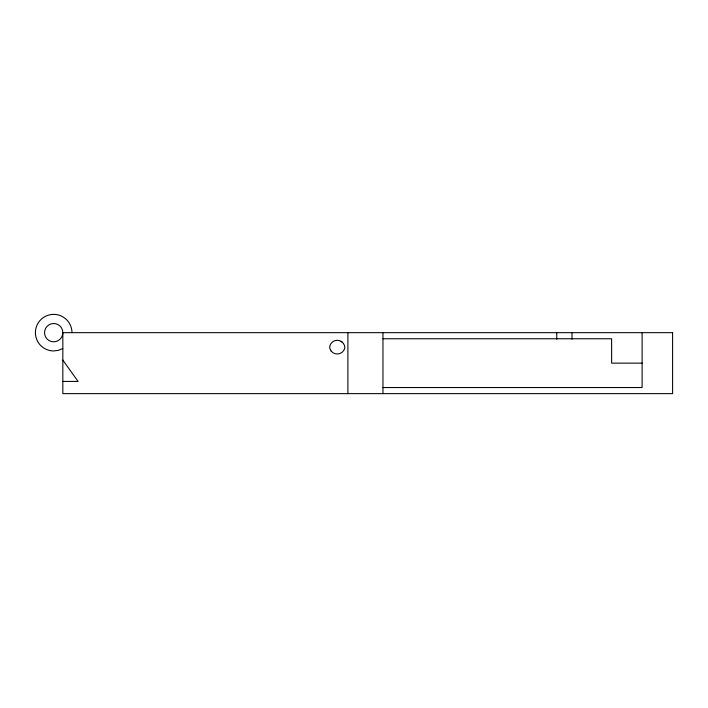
<?xml version="1.0" encoding="UTF-8"?>
<svg xmlns="http://www.w3.org/2000/svg" width="708" height="708" viewBox="0 0 708 708"><rect width="100%" height="100%" fill="white"/><g stroke="black" fill="none" stroke-linecap="round" stroke-linejoin="round"><path stroke-width="1.06" d="M62.835 348.504L58.428 350.327L53.693 350.956A18.293 18.293 0 0 1 35.4 332.663A18.293 18.293 0 0 1 53.693 314.37A18.293 18.293 0 0 1 71.986 332.663M382.966 338.76L611.624 338.76L611.624 363.142L642.112 363.142M62.835 381.435L78.084 381.435L62.835 360.098M382.966 387.533L642.112 387.533L642.112 332.663M341.044 341.3L342.619 342.513M571.993 332.663L571.993 339.265M556.745 332.663L556.745 339.194M382.966 332.663L382.966 393.63M347.902 332.663L347.902 393.63M672.6 332.663L62.835 332.663A9.142 9.142 0 0 1 49.117 340.583A9.142 9.142 0 0 1 49.117 324.733A9.142 9.142 0 0 1 62.835 332.663L62.835 393.63L672.6 393.63L672.6 332.663M331.114 351.044L329.609 347.902A7.62 7.62 0 0 1 337.229 340.283A7.62 7.62 0 0 1 344.858 347.902A7.815 7.815 0 0 1 331.114 351.044"/></g></svg>
